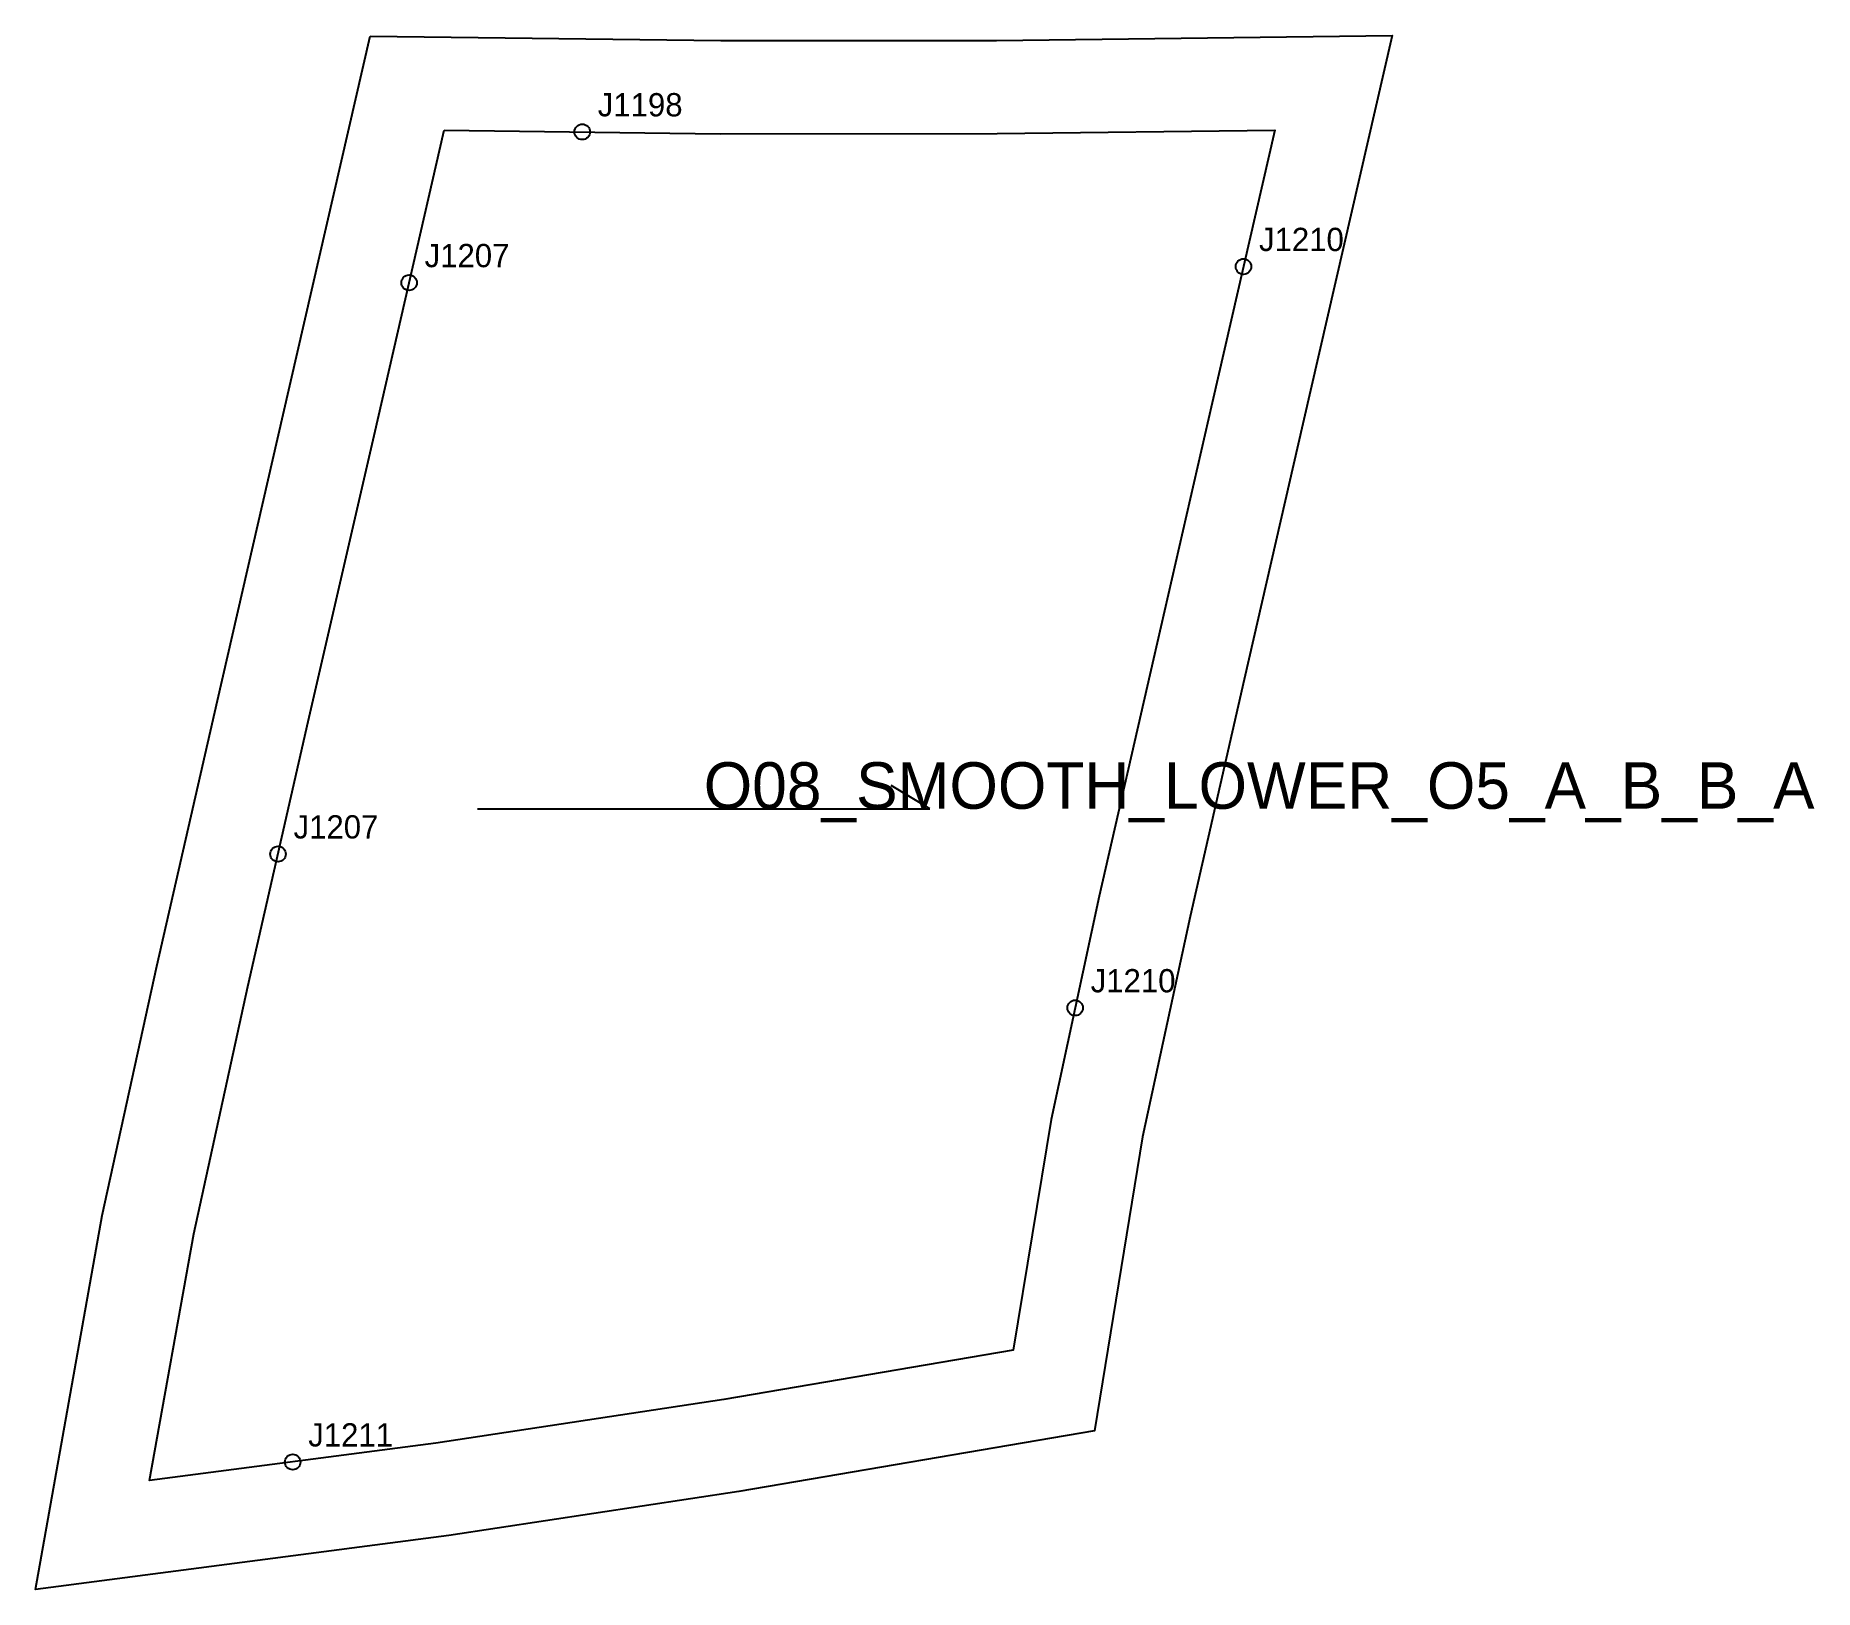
# Model space of a CAD drawing. Header units: millimetres. Extents: x -53 to 177, y -188 to 12.
import ezdxf

# ---------------------------------------------------------------- set-up
doc = ezdxf.new("R2010")
doc.units = ezdxf.units.MM
for name, color, linetype in [('CUT', 1, 'Continuous'), ('GRAIN', 3, 'Continuous'), ('LABEL', 7, 'Continuous'), ('NOTCH', 2, 'Continuous'), ('SEW', 5, 'Continuous')]:
    doc.layers.add(name, color=color, linetype=linetype)

msp = doc.modelspace()

# ---------------------------------------------------------------- linework, layer by layer
at = {"layer": 'CUT'}
msp.add_lwpolyline([(-9.53, 12.13), (35.64, 11.53), (71.18, 11.56), (122.15, 12.19), (110.65, -37.86), (103.08, -70.82), (96.13, -101.35), (90, -129.77), (83.8, -167.64), (37.96, -175.47), (0.61, -181.16), (-52.66, -188.1), (-44.06, -139.91), (-37.02, -107.78), (-29.21, -73.54), (-20.74, -36.66), (-9.53, 12.13)], close=True, dxfattribs=at)
at = {"layer": 'GRAIN'}
for p, q in [((62.58, -87.48), (57.58, -84.48)), ((4.31, -87.48), (62.58, -87.48))]:
    msp.add_line(p, q, dxfattribs=at)
at = {"layer": 'NOTCH'}
for centre in [(17.79, -0.23), (103, -17.59), (-4.52, -19.67), (-21.41, -93.31), (81.31, -113.14), (-19.52, -171.68)]:
    msp.add_circle(centre, 1, dxfattribs=at)
at = {"layer": 'SEW'}
msp.add_lwpolyline([(0, 0), (35.57, -0.47), (71.25, -0.44), (107.04, 0), (98.96, -35.17), (91.39, -68.14), (84.41, -98.75), (78.21, -127.54), (73.34, -157.25), (36.04, -163.62), (-1.07, -169.27), (-37.96, -174.08), (-32.28, -142.25), (-25.31, -110.39), (-17.51, -76.22), (-9.04, -39.35)], close=True, dxfattribs=at)

# ---------------------------------------------------------------- texts
at = {"layer": 'LABEL'}
for s, height, p in [('J1198', 3, (19.79, 1.77)), ('J1210', 3, (105, -15.59)), ('J1207', 3, (-2.52, -17.67)), ('O08_SMOOTH_LOWER_O5_A_B_B_A', 6, (33.45, -87.48)), ('J1207', 3, (-19.41, -91.31)), ('J1210', 3, (83.31, -111.14)), ('J1211', 3, (-17.52, -169.68))]:
    msp.add_text(s, height=height, dxfattribs=at).set_placement(p)

doc.saveas('drawing.dxf')
